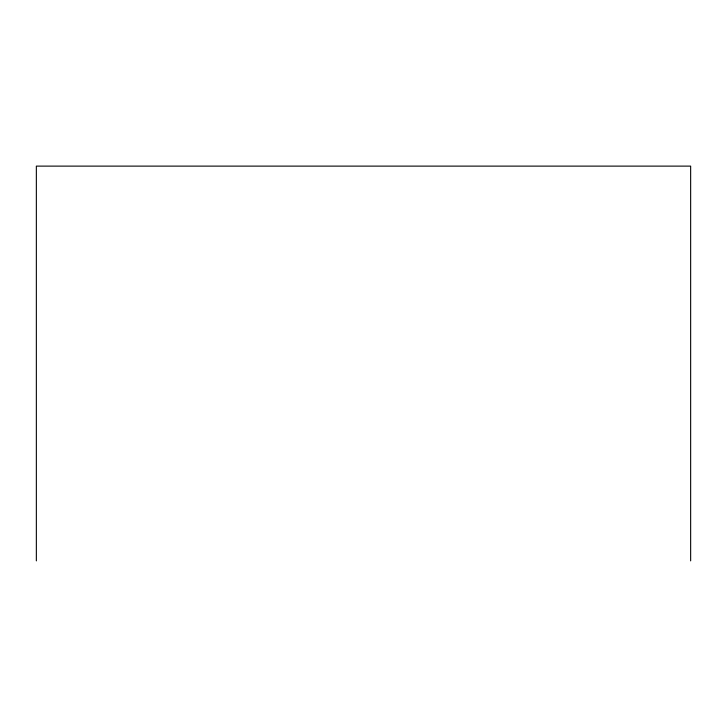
<?xml version="1.0" encoding="UTF-8"?>
<svg xmlns="http://www.w3.org/2000/svg" width="727" height="727" viewBox="0 0 727 727"><rect width="100%" height="100%" fill="white"/><g stroke="black" fill="none" stroke-linecap="round" stroke-linejoin="round"><path stroke-width="1.09" d="M690.65 560.88L690.65 166.119L36.35 166.119L36.35 560.88"/></g></svg>
